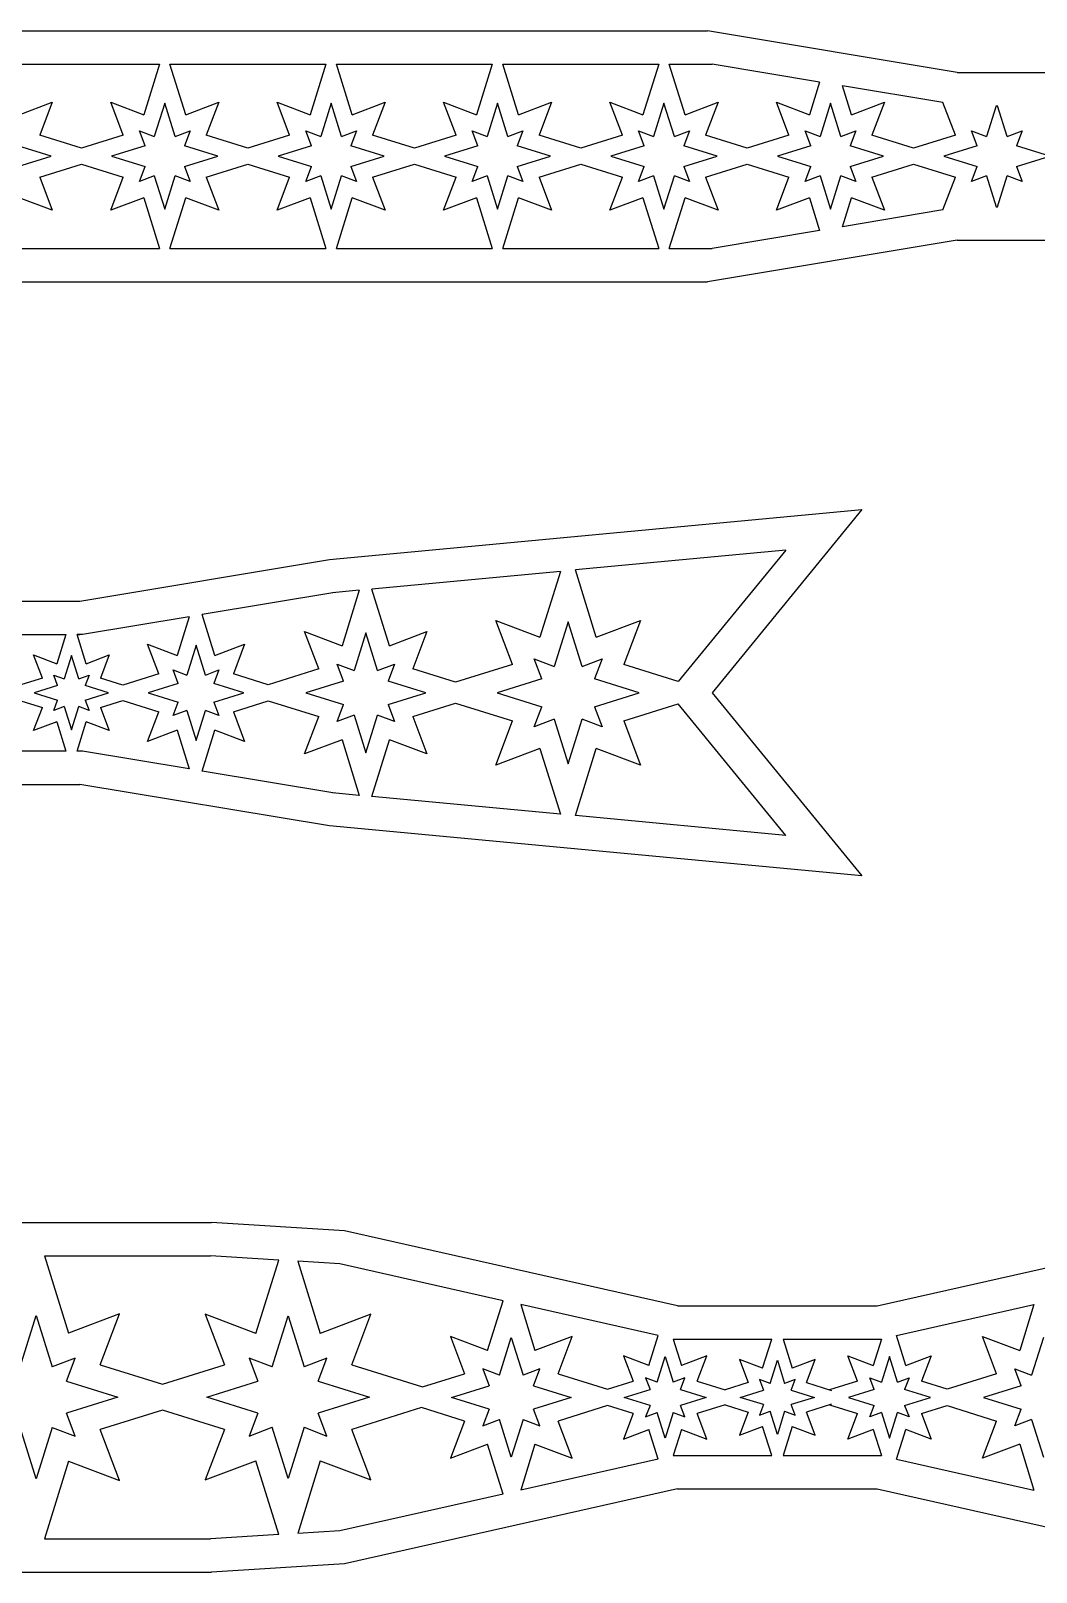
# Model space of a CAD drawing. Extents: x -615 to -368, y 28 to 120.
# Drawn here: x -553.4 to -493, y 27.7 to 120.2 of the extents above; entities that cross this region are included whole.
import ezdxf

# ---------------------------------------------------------------- set-up
doc = ezdxf.new("R2010")
doc.units = 0
doc.layers.get('0').update_dxf_attribs({"linetype": 'CONTINUOUS'})

msp = doc.modelspace()

# ---------------------------------------------------------------- linework, layer by layer
for p, q in [((-612.34171, 120.239617), (-512.732513, 120.239617)), ((-497.732513, 117.739617), (-512.732513, 120.239617)), ((-555.025553, 118.242196), (-545.657868, 118.242196)), ((-545.657868, 118.242197), (-546.604865, 115.200783)), ((-544.078555, 115.200783), (-545.025553, 118.242197)), ((-545.025553, 118.242197), (-535.657868, 118.242196)), ((-535.657868, 118.242196), (-536.604865, 115.200783)), ((-534.078555, 115.200783), (-535.025553, 118.242196)), ((-535.025553, 118.242196), (-525.657868, 118.242196)), ((-525.657868, 118.242197), (-526.604865, 115.200783)), ((-525.025553, 118.242197), (-515.657868, 118.242197)), ((-524.078555, 115.200783), (-525.025553, 118.242197)), ((-515.657868, 118.242197), (-516.604865, 115.200783)), ((-514.078555, 115.200783), (-515.025553, 118.242197)), ((-515.025553, 118.242197), (-512.454569, 118.242196)), ((-505.993179, 117.165298), (-512.454569, 118.242196)), ((-497.732513, 117.739617), (-482.785382, 117.739617)), ((-505.993179, 117.165298), (-506.604865, 115.200783)), ((-504.078555, 115.200783), (-504.618925, 116.936256)), ((-498.578992, 115.9296), (-504.618925, 116.936256)), ((-554.078555, 115.200783), (-552.096009, 115.951824)), ((-552.096009, 115.951824), (-552.84705, 113.969278)), ((-547.836371, 113.969278), (-548.587411, 115.951824)), ((-548.587411, 115.951824), (-546.604865, 115.200783)), ((-545.34171, 115.893859), (-545.965847, 113.889357)), ((-544.717573, 113.889357), (-545.34171, 115.893859)), ((-544.078555, 115.200783), (-542.096009, 115.951824)), ((-542.096009, 115.951824), (-542.84705, 113.969278)), ((-537.836371, 113.969278), (-538.587411, 115.951824)), ((-538.587411, 115.951824), (-536.604865, 115.200783)), ((-535.34171, 115.893859), (-535.965847, 113.889357)), ((-534.717573, 113.889357), (-535.34171, 115.893859)), ((-534.078555, 115.200783), (-532.096009, 115.951824)), ((-532.096009, 115.951824), (-532.84705, 113.969278)), ((-527.836371, 113.969278), (-528.587411, 115.951824)), ((-528.587411, 115.951824), (-526.604865, 115.200783)), ((-525.34171, 115.893859), (-525.965847, 113.889357)), ((-524.717573, 113.889357), (-525.34171, 115.893859)), ((-524.078555, 115.200783), (-522.096009, 115.951824)), ((-522.096009, 115.951824), (-522.84705, 113.969278)), ((-518.587411, 115.951824), (-516.604865, 115.200783)), ((-517.836371, 113.969278), (-518.587411, 115.951824)), ((-515.34171, 115.893859), (-515.965847, 113.889357)), ((-514.717573, 113.889357), (-515.34171, 115.893859)), ((-514.078555, 115.200783), (-512.096009, 115.951824)), ((-512.096009, 115.951824), (-512.84705, 113.969278)), ((-508.587411, 115.951824), (-506.604865, 115.200783)), ((-507.836371, 113.969278), (-508.587411, 115.951824)), ((-505.34171, 115.893859), (-505.965847, 113.889357)), ((-504.717573, 113.889357), (-505.34171, 115.893859)), ((-504.078555, 115.200783), (-502.096009, 115.951824)), ((-502.096009, 115.951824), (-502.84705, 113.969278)), ((-497.836371, 113.969278), (-498.578992, 115.9296)), ((-495.388943, 115.742163), (-495.965847, 113.889357)), ((-495.388943, 115.742163), (-495.294477, 115.742163)), ((-494.717573, 113.889357), (-495.294477, 115.742163)), ((-550.34171, 113.189196), (-552.84705, 113.969278)), ((-547.836371, 113.969278), (-550.34171, 113.189196)), ((-546.865912, 114.230325), (-545.965847, 113.889357)), ((-546.524944, 113.33026), (-546.865912, 114.230325)), ((-544.717573, 113.889357), (-543.817509, 114.230325)), ((-543.817509, 114.230325), (-544.158477, 113.33026)), ((-540.34171, 113.189196), (-542.84705, 113.969278)), ((-537.836371, 113.969278), (-540.34171, 113.189196)), ((-536.865912, 114.230325), (-535.965847, 113.889357)), ((-536.524944, 113.33026), (-536.865912, 114.230325)), ((-534.717573, 113.889357), (-533.817509, 114.230325)), ((-533.817509, 114.230325), (-534.158477, 113.33026)), ((-530.34171, 113.189196), (-532.84705, 113.969278)), ((-527.836371, 113.969278), (-530.34171, 113.189196)), ((-526.524944, 113.33026), (-526.865912, 114.230325)), ((-526.865912, 114.230325), (-525.965847, 113.889357)), ((-524.717573, 113.889357), (-523.817509, 114.230325)), ((-523.817509, 114.230325), (-524.158477, 113.33026)), ((-520.34171, 113.189196), (-522.84705, 113.969278)), ((-517.836371, 113.969278), (-520.34171, 113.189196)), ((-516.524944, 113.33026), (-516.865912, 114.230325)), ((-516.865912, 114.230325), (-515.965847, 113.889357)), ((-514.717573, 113.889357), (-513.817509, 114.230325)), ((-513.817509, 114.230325), (-514.158477, 113.33026)), ((-510.34171, 113.189196), (-512.84705, 113.969278)), ((-507.836371, 113.969278), (-510.34171, 113.189196)), ((-506.524944, 113.33026), (-506.865912, 114.230325)), ((-506.865912, 114.230325), (-505.965847, 113.889357)), ((-504.717573, 113.889357), (-503.817509, 114.230325)), ((-503.817509, 114.230325), (-504.158477, 113.33026)), ((-500.34171, 113.189196), (-502.84705, 113.969278)), ((-497.836371, 113.969278), (-500.34171, 113.189196)), ((-496.865912, 114.230325), (-495.965847, 113.889357)), ((-496.524944, 113.33026), (-496.865912, 114.230325)), ((-494.717573, 113.889357), (-493.817509, 114.230325)), ((-493.817509, 114.230325), (-494.158477, 113.33026)), ((-552.153975, 112.706123), (-554.158477, 113.33026)), ((-546.524944, 113.33026), (-548.529446, 112.706123)), ((-542.153975, 112.706123), (-544.158477, 113.33026)), ((-536.524944, 113.33026), (-538.529446, 112.706123)), ((-532.153975, 112.706123), (-534.158477, 113.33026)), ((-526.524944, 113.33026), (-528.529446, 112.706123)), ((-522.153975, 112.706123), (-524.158477, 113.33026)), ((-516.524944, 113.33026), (-518.529446, 112.706123)), ((-512.153975, 112.706123), (-514.158477, 113.33026)), ((-506.524944, 113.33026), (-508.529446, 112.706123)), ((-502.153975, 112.706123), (-504.158477, 113.33026)), ((-496.524944, 113.33026), (-498.529446, 112.706123)), ((-492.153975, 112.706123), (-494.158477, 113.33026)), ((-554.158477, 112.081986), (-552.153975, 112.706123)), ((-552.84705, 111.442968), (-550.34171, 112.22305)), ((-550.34171, 112.22305), (-547.836371, 111.442968)), ((-548.529446, 112.706123), (-546.524944, 112.081986)), ((-546.865912, 111.181921), (-546.524944, 112.081986)), ((-544.158477, 112.081986), (-542.153975, 112.706123)), ((-544.158477, 112.081986), (-543.817509, 111.181921)), ((-542.84705, 111.442968), (-540.34171, 112.22305)), ((-540.34171, 112.22305), (-537.836371, 111.442968)), ((-538.529446, 112.706123), (-536.524944, 112.081986)), ((-536.865912, 111.181921), (-536.524944, 112.081986)), ((-534.158477, 112.081986), (-532.153975, 112.706123)), ((-534.158477, 112.081986), (-533.817509, 111.181921)), ((-532.84705, 111.442968), (-530.34171, 112.22305)), ((-530.34171, 112.22305), (-527.836371, 111.442968)), ((-528.529446, 112.706123), (-526.524944, 112.081986)), ((-526.865912, 111.181921), (-526.524944, 112.081986)), ((-524.158477, 112.081986), (-522.153975, 112.706123)), ((-524.158477, 112.081986), (-523.817509, 111.181921)), ((-522.84705, 111.442968), (-520.34171, 112.22305)), ((-520.34171, 112.22305), (-517.836371, 111.442968)), ((-518.529446, 112.706123), (-516.524944, 112.081986)), ((-516.865912, 111.181921), (-516.524944, 112.081986)), ((-514.158477, 112.081986), (-512.153975, 112.706123)), ((-514.158477, 112.081986), (-513.817509, 111.181921)), ((-512.84705, 111.442968), (-510.34171, 112.22305)), ((-510.34171, 112.22305), (-507.836371, 111.442968)), ((-508.529446, 112.706123), (-506.524944, 112.081986)), ((-506.865912, 111.181921), (-506.524944, 112.081986)), ((-504.158477, 112.081986), (-502.153975, 112.706123)), ((-504.158477, 112.081986), (-503.817509, 111.181921)), ((-502.84705, 111.442968), (-500.34171, 112.22305)), ((-500.34171, 112.22305), (-497.836371, 111.442968)), ((-498.529446, 112.706123), (-496.524944, 112.081986)), ((-496.865912, 111.181921), (-496.524944, 112.081986)), ((-494.158477, 112.081986), (-492.153975, 112.706123)), ((-494.158477, 112.081986), (-493.817509, 111.181921)), ((-552.84705, 111.442968), (-552.096009, 109.460422)), ((-548.587411, 109.460422), (-547.836371, 111.442968)), ((-545.965847, 111.52289), (-546.865912, 111.181921)), ((-545.965847, 111.52289), (-545.34171, 109.518388)), ((-545.34171, 109.518388), (-544.717573, 111.52289)), ((-543.817509, 111.181921), (-544.717573, 111.52289)), ((-542.84705, 111.442968), (-542.096009, 109.460422)), ((-538.587411, 109.460422), (-537.836371, 111.442968)), ((-535.965847, 111.52289), (-536.865912, 111.181921)), ((-535.965847, 111.52289), (-535.34171, 109.518388)), ((-535.34171, 109.518388), (-534.717573, 111.52289)), ((-533.817509, 111.181921), (-534.717573, 111.52289)), ((-532.84705, 111.442968), (-532.096009, 109.460422)), ((-528.587411, 109.460422), (-527.836371, 111.442968)), ((-525.965847, 111.52289), (-526.865912, 111.181921)), ((-525.965847, 111.52289), (-525.34171, 109.518388)), ((-525.34171, 109.518388), (-524.717573, 111.52289)), ((-523.817509, 111.181921), (-524.717573, 111.52289)), ((-522.84705, 111.442968), (-522.096009, 109.460422)), ((-518.587411, 109.460422), (-517.836371, 111.442968)), ((-515.965847, 111.52289), (-516.865912, 111.181921)), ((-515.965847, 111.52289), (-515.34171, 109.518388)), ((-515.34171, 109.518388), (-514.717573, 111.52289)), ((-513.817509, 111.181921), (-514.717573, 111.52289)), ((-512.84705, 111.442968), (-512.096009, 109.460422)), ((-508.587411, 109.460422), (-507.836371, 111.442968)), ((-505.965847, 111.52289), (-506.865912, 111.181921)), ((-505.965847, 111.52289), (-505.34171, 109.518388)), ((-505.34171, 109.518388), (-504.717573, 111.52289)), ((-503.817509, 111.181921), (-504.717573, 111.52289)), ((-502.84705, 111.442968), (-502.096009, 109.460422)), ((-498.578992, 109.482646), (-497.836371, 111.442968)), ((-495.965847, 111.52289), (-496.865912, 111.181921)), ((-495.965847, 111.52289), (-495.388943, 109.670084)), ((-495.294477, 109.670084), (-494.717573, 111.52289)), ((-493.817509, 111.181921), (-494.717573, 111.52289)), ((-552.096009, 109.460422), (-554.078555, 110.211463)), ((-546.604865, 110.211463), (-548.587411, 109.460422)), ((-546.604865, 110.211463), (-545.657867, 107.170049)), ((-545.025553, 107.170049), (-544.078555, 110.211463)), ((-542.096009, 109.460422), (-544.078555, 110.211463)), ((-536.604865, 110.211463), (-538.587411, 109.460422)), ((-536.604865, 110.211463), (-535.657867, 107.170048)), ((-535.025553, 107.170048), (-534.078555, 110.211463)), ((-532.096009, 109.460422), (-534.078555, 110.211463)), ((-526.604865, 110.211463), (-528.587411, 109.460422)), ((-526.604865, 110.211463), (-525.657867, 107.170049)), ((-525.025553, 107.170049), (-524.078555, 110.211463)), ((-522.096009, 109.460422), (-524.078555, 110.211463)), ((-516.604865, 110.211463), (-518.587411, 109.460422)), ((-516.604865, 110.211463), (-515.657867, 107.170049)), ((-515.025553, 107.170049), (-514.078555, 110.211463)), ((-512.096009, 109.460422), (-514.078555, 110.211463)), ((-506.604865, 110.211463), (-508.587411, 109.460422)), ((-506.604865, 110.211463), (-505.993179, 108.246948)), ((-504.618925, 108.47599), (-504.078555, 110.211463)), ((-502.096009, 109.460422), (-504.078555, 110.211463)), ((-498.578992, 109.482646), (-504.618925, 108.47599)), ((-495.388943, 109.670084), (-495.294477, 109.670084)), ((-497.732513, 107.667538), (-512.732513, 105.167538)), ((-505.993179, 108.246948), (-512.454569, 107.17005)), ((-497.732513, 107.667538), (-482.785382, 107.667538)), ((-555.025553, 107.170048), (-545.657867, 107.170048)), ((-545.025553, 107.170049), (-535.657867, 107.170048)), ((-535.025553, 107.170048), (-525.657867, 107.170048)), ((-525.025553, 107.170049), (-515.657867, 107.170049)), ((-515.025553, 107.170049), (-512.454576, 107.170049)), ((-612.34171, 105.167538), (-512.732513, 105.167538)), ((-535.448048, 88.477128), (-503.448048, 91.477128)), ((-503.448048, 91.477128), (-512.448048, 80.477128)), ((-508.02693, 89.039088), (-520.668432, 87.853948)), ((-508.02693, 89.039088), (-514.48319, 81.148104)), ((-550.448048, 85.977128), (-535.448048, 88.477128)), ((-521.565794, 87.76982), (-532.890062, 86.70817)), ((-521.565794, 87.76982), (-522.796027, 83.818756)), ((-519.412005, 83.818756), (-520.668432, 87.853948)), ((-535.11925, 86.504341), (-543.086431, 85.176477)), ((-533.649905, 86.636934), (-535.261367, 86.48586)), ((-533.649905, 86.636934), (-534.688659, 83.300834)), ((-531.829129, 83.300834), (-532.890062, 86.70817)), ((-564.448048, 85.977128), (-550.448048, 85.977128)), ((-543.87262, 85.045446), (-550.282523, 83.977128)), ((-543.87262, 85.045446), (-544.595965, 82.722323)), ((-542.322287, 82.722323), (-543.086431, 85.176477)), ((-524.445644, 82.16914), (-525.451672, 84.824785)), ((-525.451672, 84.824785), (-522.796027, 83.818756)), ((-521.104016, 84.747139), (-521.940055, 82.062084)), ((-520.267977, 82.062084), (-521.104016, 84.747139)), ((-519.412005, 83.818756), (-516.75636, 84.824785)), ((-516.75636, 84.824785), (-517.762388, 82.16914)), ((-557.105476, 83.977128), (-551.284345, 83.977128)), ((-551.284345, 83.977128), (-551.829754, 82.225474)), ((-550.282523, 83.977128), (-550.604636, 83.977128)), ((-550.059228, 82.225474), (-550.604636, 83.977128)), ((-550.604636, 83.977128), (-550.448048, 83.977128)), ((-545.70432, 81.613968), (-546.380257, 83.398259)), ((-546.380257, 83.398259), (-544.595965, 82.722323)), ((-543.459126, 83.34609), (-544.020849, 81.542039)), ((-542.897403, 81.542039), (-543.459126, 83.34609)), ((-542.322287, 82.722323), (-540.537995, 83.398259)), ((-540.537995, 83.398259), (-541.213932, 81.613968)), ((-536.932702, 84.150937), (-534.688659, 83.300834)), ((-536.0826, 81.906893), (-536.932702, 84.150937)), ((-533.258894, 84.085326), (-533.965354, 81.81643)), ((-532.552433, 81.81643), (-533.258894, 84.085326)), ((-531.829129, 83.300834), (-529.585085, 84.150937)), ((-529.585085, 84.150937), (-530.435188, 81.906893)), ((-552.692836, 81.362391), (-553.219192, 82.751829)), ((-553.219192, 82.751829), (-551.829754, 82.225474)), ((-550.944491, 82.711205), (-551.381908, 81.30638)), ((-550.507074, 81.30638), (-550.944491, 82.711205)), ((-550.059228, 82.225474), (-548.66979, 82.751829)), ((-548.66979, 82.751829), (-549.196146, 81.362391)), ((-523.145703, 82.518815), (-521.940055, 82.062084)), ((-522.688972, 81.313167), (-523.145703, 82.518815)), ((-520.267977, 82.062084), (-519.062329, 82.518815)), ((-519.062329, 82.518815), (-519.51906, 81.313167)), ((-552.012705, 81.545342), (-551.381908, 81.30638)), ((-551.773742, 80.914545), (-552.012705, 81.545342)), ((-550.507074, 81.30638), (-549.876277, 81.545342)), ((-549.876277, 81.545342), (-550.115239, 80.914545)), ((-545.70432, 81.613968), (-547.854219, 80.944559)), ((-544.524036, 81.038852), (-544.830908, 81.84891)), ((-544.830908, 81.84891), (-544.020849, 81.542039)), ((-542.897403, 81.542039), (-542.087344, 81.84891)), ((-542.087344, 81.84891), (-542.394216, 81.038852)), ((-539.118651, 80.961565), (-541.213932, 81.613968)), ((-536.0826, 81.906893), (-539.118651, 80.961565)), ((-534.598196, 81.183589), (-534.984138, 82.202372)), ((-534.984138, 82.202372), (-533.965354, 81.81643)), ((-532.552433, 81.81643), (-531.53365, 82.202372)), ((-531.53365, 82.202372), (-531.919592, 81.183589)), ((-527.861536, 81.105542), (-530.435188, 81.906893)), ((-524.445644, 82.16914), (-527.861536, 81.105542)), ((-514.48319, 81.148104), (-517.762388, 82.16914)), ((-552.692836, 81.362391), (-554.194911, 80.894694)), ((-551.773742, 80.914545), (-553.178567, 80.477128)), ((-548.710414, 80.477128), (-550.115239, 80.914545)), ((-547.854219, 80.944559), (-549.196146, 81.362391)), ((-544.524036, 81.038852), (-546.328088, 80.477128)), ((-540.590164, 80.477128), (-542.394216, 81.038852)), ((-534.598196, 81.183589), (-536.867091, 80.477128)), ((-529.650696, 80.477128), (-531.919592, 81.183589)), ((-522.688972, 81.313167), (-525.374027, 80.477128)), ((-516.834005, 80.477128), (-519.51906, 81.313167)), ((-554.194911, 80.059563), (-552.692836, 79.591865)), ((-553.178567, 80.477128), (-551.773742, 80.039711)), ((-552.012705, 79.408914), (-551.773742, 80.039711)), ((-551.381908, 79.647877), (-552.012705, 79.408914)), ((-551.381908, 79.647877), (-550.944491, 78.243052)), ((-550.944491, 78.243052), (-550.507074, 79.647877)), ((-549.876277, 79.408914), (-550.507074, 79.647877)), ((-550.115239, 80.039711), (-548.710414, 80.477128)), ((-550.115239, 80.039711), (-549.876277, 79.408914)), ((-549.196146, 79.591865), (-547.854219, 80.009698)), ((-547.854219, 80.009698), (-545.70432, 79.340289)), ((-546.328088, 80.477128), (-544.524036, 79.915405)), ((-544.830908, 79.105347), (-544.524036, 79.915405)), ((-542.394216, 79.915405), (-540.590164, 80.477128)), ((-542.394216, 79.915405), (-542.087344, 79.105347)), ((-541.213932, 79.340289), (-539.118651, 79.992691)), ((-539.118651, 79.992691), (-536.0826, 79.047363)), ((-536.867091, 80.477128), (-534.598196, 79.770668)), ((-534.984138, 78.751884), (-534.598196, 79.770668)), ((-531.919592, 79.770668), (-529.650696, 80.477128)), ((-531.919592, 79.770668), (-531.53365, 78.751884)), ((-530.435188, 79.047363), (-527.861536, 79.848715)), ((-527.861536, 79.848715), (-524.445644, 78.785117)), ((-525.374027, 80.477128), (-522.688972, 79.641089)), ((-523.145703, 78.435441), (-522.688972, 79.641089)), ((-519.51906, 79.641089), (-516.834005, 80.477128)), ((-519.51906, 79.641089), (-519.062329, 78.435441)), ((-517.762388, 78.785117), (-514.48319, 79.806153)), ((-508.02693, 71.915168), (-514.48319, 79.806153)), ((-512.448048, 80.477128), (-503.448048, 69.477128)), ((-553.219192, 78.202428), (-552.692836, 79.591865)), ((-551.829754, 78.728783), (-553.219192, 78.202428)), ((-551.829754, 78.728783), (-551.284345, 76.977128)), ((-550.604636, 76.977128), (-550.059228, 78.728783)), ((-548.66979, 78.202428), (-550.059228, 78.728783)), ((-549.196146, 79.591865), (-548.66979, 78.202428)), ((-546.380257, 77.555998), (-545.70432, 79.340289)), ((-544.020849, 79.412218), (-544.830908, 79.105347)), ((-544.020849, 79.412218), (-543.459126, 77.608167)), ((-543.459126, 77.608167), (-542.897403, 79.412218)), ((-542.087344, 79.105347), (-542.897403, 79.412218)), ((-541.213932, 79.340289), (-540.537995, 77.555998)), ((-536.932702, 76.80332), (-536.0826, 79.047363)), ((-533.965354, 79.137826), (-534.984138, 78.751884)), ((-533.965354, 79.137826), (-533.258894, 76.868931)), ((-533.258894, 76.868931), (-532.552433, 79.137826)), ((-531.53365, 78.751884), (-532.552433, 79.137826)), ((-530.435188, 79.047363), (-529.585085, 76.80332)), ((-525.451672, 76.129472), (-524.445644, 78.785117)), ((-521.940055, 78.892173), (-523.145703, 78.435441)), ((-521.940055, 78.892173), (-521.104016, 76.207118)), ((-521.104016, 76.207118), (-520.267977, 78.892173)), ((-519.062329, 78.435441), (-520.267977, 78.892173)), ((-517.762388, 78.785117), (-516.75636, 76.129472)), ((-544.595965, 78.231934), (-546.380257, 77.555998)), ((-544.595965, 78.231934), (-543.87262, 75.908811)), ((-543.086431, 75.77778), (-542.322287, 78.231934)), ((-540.537995, 77.555998), (-542.322287, 78.231934)), ((-551.284345, 76.977128), (-557.105476, 76.977128)), ((-550.282523, 76.977128), (-550.604636, 76.977128)), ((-543.87262, 75.908811), (-550.282523, 76.977128)), ((-534.688659, 77.653422), (-536.932702, 76.80332)), ((-534.688659, 77.653422), (-533.649905, 74.317322)), ((-532.890062, 74.246087), (-531.829129, 77.653422)), ((-529.585085, 76.80332), (-531.829129, 77.653422)), ((-522.796027, 77.1355), (-525.451672, 76.129472)), ((-522.796027, 77.1355), (-521.565794, 73.184437)), ((-520.668432, 73.100309), (-519.412005, 77.1355)), ((-516.75636, 76.129472), (-519.412005, 77.1355)), ((-535.11925, 74.449916), (-543.086431, 75.77778)), ((-564.448048, 74.977128), (-550.448048, 74.977128)), ((-535.448048, 72.477128), (-550.448048, 74.977128)), ((-533.649905, 74.317322), (-535.261367, 74.468397)), ((-521.565794, 73.184437), (-532.890062, 74.246087)), ((-503.448048, 69.477128), (-535.448048, 72.477128)), ((-508.02693, 71.915168), (-520.668432, 73.100309)), ((-578.820685, 48.655354), (-542.531917, 48.655354)), ((-534.531917, 48.155354), (-542.531917, 48.655354)), ((-514.531917, 43.655354), (-534.531917, 48.155354)), ((-502.531917, 43.655354), (-482.531917, 48.155354)), ((-552.561786, 46.655354), (-551.116538, 42.013742)), ((-552.561786, 46.655354), (-542.594356, 46.655354)), ((-538.493942, 46.399078), (-542.594356, 46.655354)), ((-539.864797, 41.996387), (-538.493942, 46.399078)), ((-534.815594, 46.169181), (-537.339127, 46.326902)), ((-537.339127, 46.326902), (-535.990745, 41.996387)), ((-525.003113, 43.961373), (-534.815594, 46.169181)), ((-525.936708, 40.963002), (-525.003113, 43.961373)), ((-523.953502, 43.72521), (-523.09344, 40.963002)), ((-515.686792, 41.8652), (-523.953502, 43.72521)), ((-514.531917, 43.655354), (-502.531917, 43.655354)), ((-501.377042, 41.8652), (-493.110333, 43.72521)), ((-493.110333, 43.72521), (-493.970395, 40.963002)), ((-554.023796, 39.993569), (-553.062351, 43.081382)), ((-553.062351, 43.081382), (-552.100906, 39.993569)), ((-548.062547, 43.170674), (-551.116538, 42.013742)), ((-549.219479, 40.116683), (-548.062547, 43.170674)), ((-539.864797, 41.996387), (-542.904996, 43.148095)), ((-542.904996, 43.148095), (-541.753289, 40.107895)), ((-538.884874, 39.985337), (-537.927771, 43.059205)), ((-537.927771, 43.059205), (-536.970668, 39.985337)), ((-532.950546, 43.148095), (-535.990745, 41.996387)), ((-534.102253, 40.107895), (-532.950546, 43.148095)), ((-525.936708, 40.963002), (-528.167991, 41.808271)), ((-528.167991, 41.808271), (-527.322723, 39.576988)), ((-525.217517, 39.487039), (-524.515074, 41.743033)), ((-524.515074, 41.743033), (-523.812631, 39.487039)), ((-520.862157, 41.808271), (-523.09344, 40.963002)), ((-521.707426, 39.576988), (-520.862157, 41.808271)), ((-516.243102, 40.078533), (-515.686792, 41.8652)), ((-500.820732, 40.078533), (-501.377042, 41.8652)), ((-495.356409, 39.576988), (-496.201677, 41.808271)), ((-496.201677, 41.808271), (-493.970395, 40.963002)), ((-492.54876, 41.743033), (-493.251203, 39.487039)), ((-514.786494, 41.655354), (-508.869054, 41.655354)), ((-514.786494, 41.655354), (-514.295523, 40.078533)), ((-509.414463, 39.903699), (-508.869054, 41.655354)), ((-508.189345, 41.655354), (-507.643936, 39.903699)), ((-508.189345, 41.655354), (-502.27734, 41.655354)), ((-502.27734, 41.655354), (-502.768311, 40.078533)), ((-550.714411, 40.518809), (-552.100906, 39.993569)), ((-551.239652, 39.132314), (-550.714411, 40.518809)), ((-549.219479, 40.116683), (-545.472273, 38.949924)), ((-545.472273, 38.949924), (-541.753289, 40.107895)), ((-538.884874, 39.985337), (-540.265108, 40.508206)), ((-540.265108, 40.508206), (-539.742239, 39.127972)), ((-535.590435, 40.508206), (-536.970668, 39.985337)), ((-536.113303, 39.127972), (-535.590435, 40.508206)), ((-534.102253, 40.107895), (-529.859947, 38.786978)), ((-525.217517, 39.487039), (-526.230507, 39.870787)), ((-526.230507, 39.870787), (-525.84676, 38.857797)), ((-522.799641, 39.870787), (-523.812631, 39.487039)), ((-523.183388, 38.857797), (-522.799641, 39.870787)), ((-517.771484, 40.657524), (-517.192493, 39.129143)), ((-516.243102, 40.078533), (-517.771484, 40.657524)), ((-515.750471, 39.06753), (-515.269313, 40.612838)), ((-515.269313, 40.612838), (-514.788154, 39.06753)), ((-512.767142, 40.657524), (-514.295523, 40.078533)), ((-513.346133, 39.129143), (-512.767142, 40.657524)), ((-509.414463, 39.903699), (-510.8039, 40.430054)), ((-510.8039, 40.430054), (-510.277545, 39.040617)), ((-508.966616, 38.984605), (-508.529199, 40.38943)), ((-508.529199, 40.38943), (-508.091782, 38.984605)), ((-506.254499, 40.430054), (-507.643936, 39.903699)), ((-506.780854, 39.040617), (-506.254499, 40.430054)), ((-503.717701, 39.129143), (-504.296692, 40.657524)), ((-504.296692, 40.657524), (-502.768311, 40.078533)), ((-501.794522, 40.612838), (-502.27568, 39.06753)), ((-501.313363, 39.06753), (-501.794522, 40.612838)), ((-500.820732, 40.078533), (-499.292351, 40.657524)), ((-499.292351, 40.657524), (-499.871342, 39.129143)), ((-493.880446, 38.857797), (-494.264193, 39.870787)), ((-494.264193, 39.870787), (-493.251203, 39.487039)), ((-551.239652, 39.132314), (-548.151839, 38.170869)), ((-542.816107, 38.170869), (-539.742239, 39.127972)), ((-536.113303, 39.127972), (-533.039435, 38.170869)), ((-529.859947, 38.786978), (-527.322723, 39.576988)), ((-521.707426, 39.576988), (-518.730801, 38.650163)), ((-518.730801, 38.650163), (-517.192493, 39.129143)), ((-516.444348, 39.330389), (-516.181489, 38.636512)), ((-515.750471, 39.06753), (-516.444348, 39.330389)), ((-514.094277, 39.330389), (-514.788154, 39.06753)), ((-514.357136, 38.636512), (-514.094277, 39.330389)), ((-513.346133, 39.129143), (-511.669682, 38.60715)), ((-510.277545, 39.040617), (-511.669682, 38.60715)), ((-508.966616, 38.984605), (-509.597413, 39.223567)), ((-509.597413, 39.223567), (-509.358451, 38.592771)), ((-507.460986, 39.223567), (-508.091782, 38.984605)), ((-507.699948, 38.592771), (-507.460986, 39.223567)), ((-506.780854, 39.040617), (-505.27878, 38.572919)), ((-503.717701, 39.129143), (-505.394153, 38.60715)), ((-502.706698, 38.636512), (-502.969557, 39.330389)), ((-502.969557, 39.330389), (-502.27568, 39.06753)), ((-501.313363, 39.06753), (-500.619486, 39.330389)), ((-500.619486, 39.330389), (-500.882345, 38.636512)), ((-498.333033, 38.650163), (-499.871342, 39.129143)), ((-495.356409, 39.576988), (-498.333033, 38.650163)), ((-548.151839, 38.170869), (-551.239652, 37.209425)), ((-539.742239, 37.213767), (-542.816107, 38.170869)), ((-533.039435, 38.170869), (-536.113303, 37.213767)), ((-528.102753, 38.155354), (-525.84676, 38.857797)), ((-525.84676, 37.45291), (-528.102753, 38.155354)), ((-523.183388, 38.857797), (-520.927395, 38.155354)), ((-520.927395, 38.155354), (-523.183388, 37.45291)), ((-517.726797, 38.155354), (-516.181489, 38.636512)), ((-516.181489, 37.674195), (-517.726797, 38.155354)), ((-514.357136, 38.636512), (-512.811829, 38.155354)), ((-512.811829, 38.155354), (-514.357136, 37.674195)), ((-510.763276, 38.155354), (-509.358451, 38.592771)), ((-509.358451, 37.717937), (-510.763276, 38.155354)), ((-507.699948, 38.592771), (-506.295123, 38.155354)), ((-506.295123, 38.155354), (-507.699948, 37.717937)), ((-502.706698, 38.636512), (-504.252006, 38.155354)), ((-504.252006, 38.155354), (-502.706698, 37.674195)), ((-499.337038, 38.155354), (-500.882345, 38.636512)), ((-500.882345, 37.674195), (-499.337038, 38.155354)), ((-493.880446, 38.857797), (-496.136439, 38.155354)), ((-496.136439, 38.155354), (-493.880446, 37.45291)), ((-550.714411, 35.822929), (-551.239652, 37.209425)), ((-545.472273, 37.391815), (-549.219479, 36.225056)), ((-541.753289, 36.233844), (-545.472273, 37.391815)), ((-539.742239, 37.213767), (-540.265108, 35.833533)), ((-535.590435, 35.833533), (-536.113303, 37.213767)), ((-529.909779, 37.539245), (-534.102253, 36.233844)), ((-527.322723, 36.733719), (-529.909779, 37.539245)), ((-525.84676, 37.45291), (-526.230507, 36.43992)), ((-522.799641, 36.43992), (-523.183388, 37.45291)), ((-518.730801, 37.660544), (-521.707426, 36.733719)), ((-517.192493, 37.181564), (-518.730801, 37.660544)), ((-517.192493, 37.181564), (-517.771484, 35.653183)), ((-516.181489, 37.674195), (-516.444348, 36.980318)), ((-516.444348, 36.980318), (-515.750471, 37.243177)), ((-515.269313, 35.697869), (-515.750471, 37.243177)), ((-514.788154, 37.243177), (-515.269313, 35.697869)), ((-514.788154, 37.243177), (-514.094277, 36.980318)), ((-514.094277, 36.980318), (-514.357136, 37.674195)), ((-511.669682, 37.703557), (-513.346133, 37.181564)), ((-512.767142, 35.653183), (-513.346133, 37.181564)), ((-511.669682, 37.703557), (-510.277545, 37.27009)), ((-510.277545, 37.27009), (-510.8039, 35.880653)), ((-509.358451, 37.717937), (-509.597413, 37.08714)), ((-509.597413, 37.08714), (-508.966616, 37.326102)), ((-508.529199, 35.921277), (-508.966616, 37.326102)), ((-508.091782, 37.326102), (-508.529199, 35.921277)), ((-508.091782, 37.326102), (-507.460986, 37.08714)), ((-507.460986, 37.08714), (-507.699948, 37.717937)), ((-505.27878, 37.737788), (-506.780854, 37.27009)), ((-506.254499, 35.880653), (-506.780854, 37.27009)), ((-505.394153, 37.703557), (-503.717701, 37.181564)), ((-504.296692, 35.653183), (-503.717701, 37.181564)), ((-502.969557, 36.980318), (-502.706698, 37.674195)), ((-502.27568, 37.243177), (-502.969557, 36.980318)), ((-502.27568, 37.243177), (-501.794522, 35.697869)), ((-501.794522, 35.697869), (-501.313363, 37.243177)), ((-500.619486, 36.980318), (-501.313363, 37.243177)), ((-500.882345, 37.674195), (-500.619486, 36.980318)), ((-499.871342, 37.181564), (-498.333033, 37.660544)), ((-499.871342, 37.181564), (-499.292351, 35.653183)), ((-498.333033, 37.660544), (-495.356409, 36.733719)), ((-494.264193, 36.43992), (-493.880446, 37.45291)), ((-553.062351, 33.260357), (-554.023796, 36.34817)), ((-552.100906, 36.34817), (-553.062351, 33.260357)), ((-552.100906, 36.34817), (-550.714411, 35.822929)), ((-548.062547, 33.171065), (-549.219479, 36.225056)), ((-541.753289, 36.233844), (-542.904996, 33.193644)), ((-540.265108, 35.833533), (-538.884874, 36.356402)), ((-537.927771, 33.282534), (-538.884874, 36.356402)), ((-536.970668, 36.356402), (-537.927771, 33.282534)), ((-536.970668, 36.356402), (-535.590435, 35.833533)), ((-532.950546, 33.193644), (-534.102253, 36.233844)), ((-527.322723, 36.733719), (-528.167991, 34.502436)), ((-526.230507, 36.43992), (-525.217517, 36.823668)), ((-524.515074, 34.567675), (-525.217517, 36.823668)), ((-523.812631, 36.823668), (-524.515074, 34.567675)), ((-523.812631, 36.823668), (-522.799641, 36.43992)), ((-520.862157, 34.502436), (-521.707426, 36.733719)), ((-517.771484, 35.653183), (-516.243102, 36.232174)), ((-515.686792, 34.445507), (-516.243102, 36.232174)), ((-514.295523, 36.232174), (-514.786494, 34.655354)), ((-514.295523, 36.232174), (-512.767142, 35.653183)), ((-510.8039, 35.880653), (-509.414463, 36.407008)), ((-508.869054, 34.655354), (-509.414463, 36.407008)), ((-507.643936, 36.407008), (-508.189345, 34.655354)), ((-507.643936, 36.407008), (-506.254499, 35.880653)), ((-502.768311, 36.232174), (-504.296692, 35.653183)), ((-502.768311, 36.232174), (-502.27734, 34.655354)), ((-501.377042, 34.445507), (-500.820732, 36.232174)), ((-499.292351, 35.653183), (-500.820732, 36.232174)), ((-496.201677, 34.502436), (-495.356409, 36.733719)), ((-493.251203, 36.823668), (-494.264193, 36.43992)), ((-493.251203, 36.823668), (-492.54876, 34.567675)), ((-528.167991, 34.502436), (-525.936708, 35.347705)), ((-525.003113, 32.349334), (-525.936708, 35.347705)), ((-523.09344, 35.347705), (-523.953502, 32.585497)), ((-523.09344, 35.347705), (-520.862157, 34.502436)), ((-493.970395, 35.347705), (-496.201677, 34.502436)), ((-493.970395, 35.347705), (-493.110333, 32.585497)), ((-551.116538, 34.327997), (-552.571448, 29.655354)), ((-551.116538, 34.327997), (-548.062547, 33.171065)), ((-542.904996, 33.193644), (-539.864797, 34.345352)), ((-538.484464, 29.912222), (-539.864797, 34.345352)), ((-535.990745, 34.345352), (-537.348981, 29.983189)), ((-535.990745, 34.345352), (-532.950546, 33.193644)), ((-515.686792, 34.445507), (-523.953502, 32.585497)), ((-514.786494, 34.655354), (-508.869054, 34.655354)), ((-508.189345, 34.655354), (-502.27734, 34.655354)), ((-501.377042, 34.445507), (-493.110333, 32.585497)), ((-514.531917, 32.655354), (-534.531917, 28.155354)), ((-514.531917, 32.655354), (-502.531917, 32.655354)), ((-502.531917, 32.655354), (-482.531917, 28.155354)), ((-525.003113, 32.349334), (-534.815594, 30.141526)), ((-552.571448, 29.655354), (-542.594356, 29.655354)), ((-538.484464, 29.912222), (-542.594356, 29.655354)), ((-534.815594, 30.141526), (-537.348981, 29.983189)), ((-534.531917, 28.155354), (-542.531917, 27.655354)), ((-578.820685, 27.655354), (-542.531917, 27.655354))]:
    msp.add_line(p, q)

doc.saveas('drawing.dxf')
